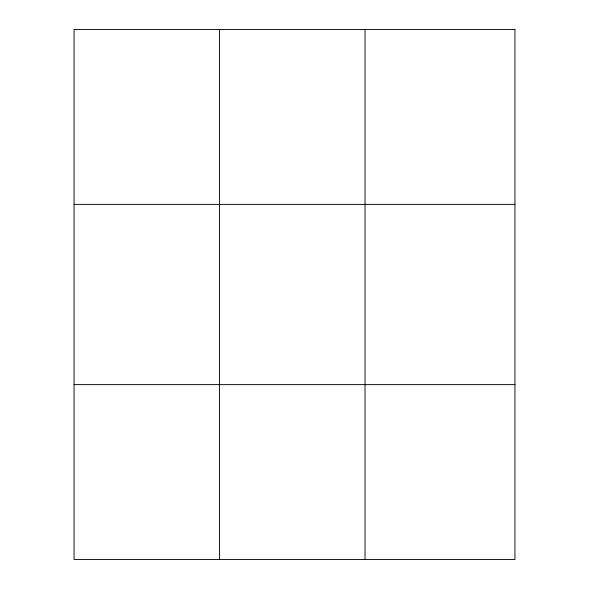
<?xml version="1.0" encoding="UTF-8"?>
<svg xmlns="http://www.w3.org/2000/svg" width="589" height="589" viewBox="0 0 589 589"><rect width="100%" height="100%" fill="white"/><g stroke="black" fill="none" stroke-linecap="round" stroke-linejoin="round"><path stroke-width="0.88" d="M219.55 29.45L219.55 559.55M365.04 29.45L365.04 559.55M74.059 204.383L514.941 204.383M74.059 384.617L514.941 384.617M514.941 29.45L514.941 559.55L74.059 559.55L74.059 29.45L514.941 29.45"/></g></svg>
